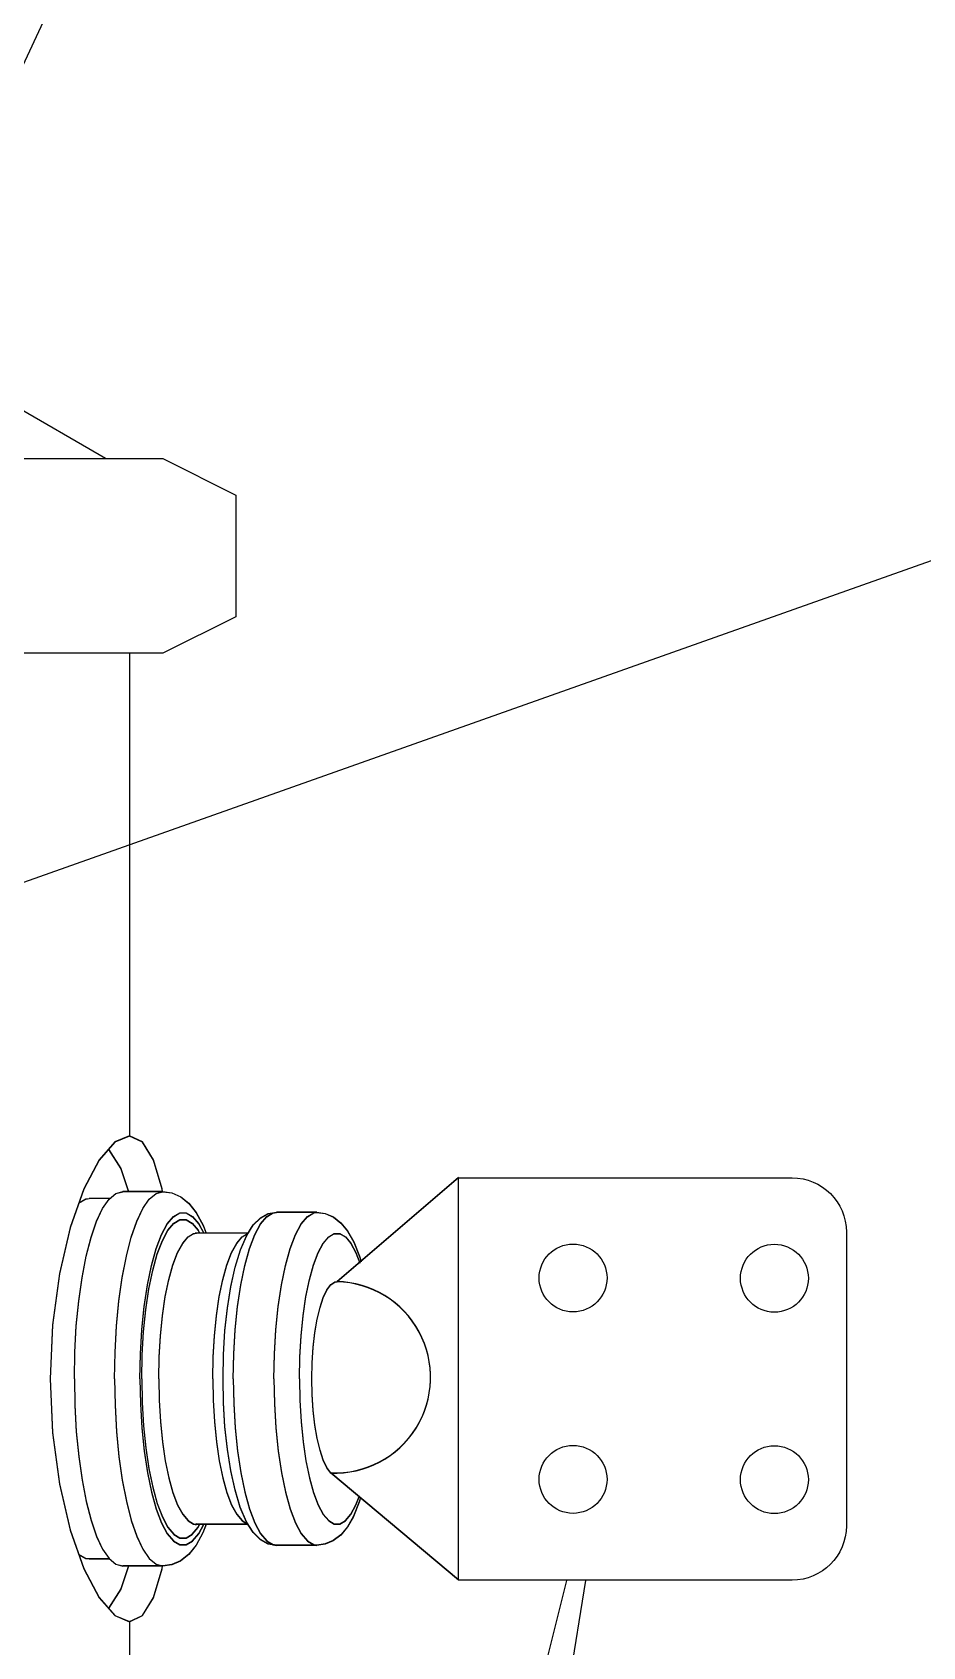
# Model space of a CAD drawing. Header units: millimetres. Extents: x 14764 to 276930, y -11609 to 135619.
# Drawn here: x 259237.7 to 259386, y 132214.7 to 132483.5 of the extents above; entities that cross this region are included whole.
import ezdxf

# ---------------------------------------------------------------- set-up
doc = ezdxf.new("R2010")
doc.units = ezdxf.units.MM
doc.header["$LTSCALE"] = 23.1
doc.layers.get('0').update_dxf_attribs({"linetype": 'CONTINUOUS'})
doc.layers.add('CORE', color=5, linetype='CONTINUOUS')
doc.layers.add('PL', color=5, linetype='CONTINUOUS')

msp = doc.modelspace()

# ---------------------------------------------------------------- linework, layer by layer
at = {"color": 1}
for p, q in [((259264.8002, 132539.4531), (259205.9547, 132413.4646)), ((259148.8551, 132311.0804), (259429.9125, 132410.591))]:
    msp.add_line(p, q, dxfattribs=at)
at = {"color": 0, "linetype": 'ByBlock', "lineweight": 25, "ltscale": 0.5}
for p, q in [((259234.1972, 132421.6953), (259249.9023, 132412.5943)), ((258896.9705, 132412.5456), (259259.4666, 132412.5456)), ((259259.4666, 132412.5456), (259271.6166, 132406.4706)), ((259271.6166, 132406.4706), (259271.6166, 132386.2206)), ((259271.6166, 132386.2206), (259259.4666, 132380.1456)), ((259259.4666, 132380.1456), (258916.9953, 132380.1456))]:
    msp.add_line(p, q, dxfattribs=at)
for points in [[(259253.8862, 132380.1456), (259253.8862, 132299.7172)], [(259253.8862, 132218.9312), (259253.8862, 131680.7125), (258843.8862, 131680.7125), (258843.8862, 131715.6434)]]:
    msp.add_lwpolyline(points, dxfattribs=at)
msp.add_lwpolyline([(259253.8862, 132290.5242), (259253.8862, 132290.4795)])
at = {"layer": 'CORE', "color": 0}
for p, q in [((259315.2643, 132179.5665), (259326.7138, 132225.7213)), ((259322.0861, 132176.8412), (259329.8884, 132225.7213))]:
    msp.add_line(p, q, dxfattribs=at)
at = {"layer": 'PL', "color": 7, "ltscale": 0.5}
for p, q in [((259250.4057, 132297.5325), (259252.4239, 132294.3027)), ((259250.4059, 132297.5772), (259252.4241, 132294.3474)), ((259252.4239, 132294.3027), (259253.7134, 132290.4795)), ((259252.4241, 132294.3474), (259253.7136, 132290.5242)), ((259308.7133, 132292.8024), (259288.4628, 132275.4678)), ((259308.7135, 132292.8471), (259288.463, 132275.5125)), ((259250.6259, 132289.3248), (259247.1937, 132289.3248)), ((259250.6261, 132289.3695), (259247.1939, 132289.3695)), ((259259.4629, 132290.4795), (259252.7706, 132290.4795)), ((259259.4631, 132290.5242), (259252.7708, 132290.5242)), ((259285.1166, 132287.0153), (259278.3535, 132287.0153)), ((259285.1168, 132287.06), (259278.3537, 132287.06)), ((259264.5708, 132283.4833), (259265.0398, 132283.5511)), ((259264.571, 132283.528), (259265.04, 132283.5958)), ((259265.0398, 132283.5511), (259264.887, 132283.5764)), ((259265.04, 132283.5958), (259264.8872, 132283.6211)), ((259273.6485, 132283.5511), (259265.0398, 132283.5511)), ((259273.6487, 132283.5958), (259265.04, 132283.5958)), ((259252.1228, 132272.2535), (259252.6745, 132276.1578)), ((259252.1229, 132272.2982), (259252.6747, 132276.2025)), ((259252.1228, 132246.3503), (259252.6745, 132242.446)), ((259252.1229, 132246.395), (259252.6747, 132242.4907)), ((259308.7133, 132225.8014), (259287.4356, 132243.6304)), ((259308.7135, 132225.8461), (259287.4358, 132243.6751)), ((259264.5708, 132235.1205), (259265.0398, 132235.0527)), ((259264.571, 132235.1652), (259265.04, 132235.0974)), ((259273.6514, 132235.0527), (259265.0398, 132235.0527)), ((259273.6516, 132235.0974), (259265.04, 132235.0974)), ((259285.1166, 132231.5885), (259278.3535, 132231.5885)), ((259285.1168, 132231.6332), (259278.3537, 132231.6332)), ((259250.6259, 132229.279), (259247.1937, 132229.279)), ((259250.6261, 132229.3237), (259247.1939, 132229.3237)), ((259259.4629, 132228.1243), (259252.7706, 132228.1243)), ((259259.4631, 132228.169), (259252.7708, 132228.169))]:
    msp.add_line(p, q, dxfattribs=at)
for points in [[(259253.886, 132299.7173), (259251.4311, 132298.7112), (259248.84, 132295.7324), (259246.296, 132290.911)], [(259253.8862, 132299.762), (259251.4313, 132298.7559), (259248.8401, 132295.7771), (259246.2961, 132290.9557)], [(259259.4042, 132290.47), (259259.3325, 132290.911), (259257.8982, 132295.7324), (259256.07, 132298.7112), (259253.886, 132299.7173)], [(259259.4044, 132290.5147), (259259.3327, 132290.9557), (259257.8984, 132295.7771), (259256.0702, 132298.7559), (259253.8862, 132299.762)], [(259246.296, 132290.911), (259244.0145, 132284.4858), (259242.2095, 132276.7999), (259241.0542, 132268.2625), (259240.6572, 132259.3019)], [(259246.2961, 132290.9557), (259244.0147, 132284.5305), (259242.2096, 132276.8446), (259241.0544, 132268.3072), (259240.6573, 132259.3466)], [(259245.4657, 132288.5726), (259246.613, 132289.2408), (259247.1937, 132289.3244)], [(259245.4659, 132288.6173), (259246.6132, 132289.2855), (259247.1939, 132289.3691)], [(259247.4863, 132282.8644), (259248.408, 132285.5302), (259249.4185, 132287.662), (259250.4972, 132289.2166), (259251.6222, 132290.1622), (259252.7706, 132290.4795)], [(259247.4865, 132282.9091), (259248.4082, 132285.5749), (259249.4187, 132287.7067), (259250.4974, 132289.2613), (259251.6224, 132290.2069), (259252.7708, 132290.5242)], [(259252.6745, 132276.1578), (259253.3645, 132279.7189), (259254.1786, 132282.8644), (259255.1003, 132285.5302), (259256.1108, 132287.662), (259257.1895, 132289.2166), (259258.3145, 132290.1622), (259259.4629, 132290.4795)], [(259252.6747, 132276.2025), (259253.3647, 132279.7636), (259254.1788, 132282.9091), (259255.1005, 132285.5749), (259256.111, 132287.7067), (259257.1897, 132289.2613), (259258.3147, 132290.2069), (259259.4631, 132290.5242)], [(259259.4629, 132290.4795), (259260.961, 132290.2657), (259262.4295, 132289.6066), (259263.7887, 132288.5007), (259265.0111, 132286.9522), (259266.1447, 132284.8646), (259266.6502, 132283.5511)], [(259259.4631, 132290.5242), (259260.9612, 132290.3104), (259262.4297, 132289.6513), (259263.7889, 132288.5454), (259265.0113, 132286.9969), (259266.1448, 132284.9093), (259266.6504, 132283.5958)], [(259255.6363, 132259.3019), (259255.7164, 132263.4324), (259255.9549, 132267.4706), (259256.3466, 132271.3263), (259256.8826, 132274.9134), (259257.551, 132278.1518), (259258.3369, 132280.9691), (259259.2227, 132283.3024), (259260.1885, 132285.0996), (259261.213, 132286.3205), (259262.273, 132286.9378), (259263.3451, 132286.9378), (259264.4051, 132286.3205), (259265.4295, 132285.0996), (259266.2618, 132283.5511)], [(259255.6365, 132259.3466), (259255.7166, 132263.4771), (259255.9551, 132267.5153), (259256.3468, 132271.371), (259256.8828, 132274.9581), (259257.5512, 132278.1965), (259258.3371, 132281.0138), (259259.2228, 132283.3471), (259260.1887, 132285.1443), (259261.2131, 132286.3652), (259262.2732, 132286.9825), (259263.3453, 132286.9825), (259264.4053, 132286.3652), (259265.4297, 132285.1443), (259266.2619, 132283.5958)], [(259271.1808, 132259.3019), (259271.2609, 132263.4324), (259271.4994, 132267.4706), (259271.8911, 132271.3263), (259272.4271, 132274.9134), (259273.0955, 132278.1518), (259273.8814, 132280.9691), (259274.7671, 132283.3024), (259275.733, 132285.0996), (259276.7574, 132286.3205)], [(259271.1809, 132259.3466), (259271.2611, 132263.4771), (259271.4996, 132267.5153), (259271.8913, 132271.371), (259272.4273, 132274.9581), (259273.0957, 132278.1965), (259273.8816, 132281.0138), (259274.7673, 132283.3471), (259275.7332, 132285.1443), (259276.7576, 132286.3652)], [(259273.4168, 132283.1902), (259274.516, 132284.9022), (259275.7059, 132286.0812), (259277.0094, 132286.7863), (259278.3535, 132287.0153)], [(259273.417, 132283.2349), (259274.5161, 132284.9469), (259275.7061, 132286.1259), (259277.0096, 132286.831), (259278.3537, 132287.06)], [(259276.7574, 132286.3205), (259277.8175, 132286.9378), (259278.3535, 132287.0153)], [(259276.7576, 132286.3652), (259277.8177, 132286.9825), (259278.3537, 132287.06)], [(259277.9439, 132259.3019), (259278.024, 132263.4324), (259278.2625, 132267.4706), (259278.6542, 132271.3263), (259279.1902, 132274.9134), (259279.8586, 132278.1518), (259280.6445, 132280.9691), (259281.5303, 132283.3024), (259282.4961, 132285.0996), (259283.5205, 132286.3205), (259284.5806, 132286.9378), (259285.1166, 132287.0153)], [(259277.9441, 132259.3466), (259278.0242, 132263.4771), (259278.2627, 132267.5153), (259278.6544, 132271.371), (259279.1904, 132274.9581), (259279.8588, 132278.1965), (259280.6447, 132281.0138), (259281.5304, 132283.3471), (259282.4963, 132285.1443), (259283.5207, 132286.3652), (259284.5808, 132286.9825), (259285.1168, 132287.06)], [(259285.1166, 132287.0153), (259286.5008, 132286.8246), (259287.8541, 132286.2392), (259289.108, 132285.2577), (259290.2249, 132283.8967), (259291.2416, 132282.0966), (259292.2037, 132279.6949), (259292.4638, 132278.7932)], [(259285.1168, 132287.06), (259286.5009, 132286.8693), (259287.8543, 132286.2839), (259289.1082, 132285.3024), (259290.2251, 132283.9414), (259291.2418, 132282.1413), (259292.2039, 132279.7396), (259292.464, 132278.8379)], [(259255.9351, 132259.3019), (259256.0119, 132263.2603), (259256.2405, 132267.1302), (259256.6159, 132270.8253), (259257.1296, 132274.263), (259257.7701, 132277.3664), (259258.5232, 132280.0663), (259259.3721, 132282.3024), (259260.2977, 132284.0247), (259261.2795, 132285.1947), (259262.2954, 132285.7863), (259263.3227, 132285.7863), (259264.3386, 132285.1947), (259265.3204, 132284.0247), (259265.5749, 132283.5511)], [(259255.9353, 132259.3466), (259256.0121, 132263.305), (259256.2407, 132267.1749), (259256.6161, 132270.87), (259257.1298, 132274.3076), (259257.7703, 132277.4111), (259258.5234, 132280.111), (259259.3723, 132282.3471), (259260.2979, 132284.0694), (259261.2796, 132285.2394), (259262.2955, 132285.831), (259263.3229, 132285.831), (259264.3388, 132285.2394), (259265.3205, 132284.0694), (259265.5751, 132283.5958)], [(259258.7636, 132259.3019), (259258.8337, 132262.9161), (259259.0425, 132266.4495), (259259.3852, 132269.8233), (259259.8542, 132272.962), (259260.439, 132275.7956), (259261.1267, 132278.2607), (259261.9017, 132280.3024), (259262.7469, 132281.8749), (259263.6432, 132282.9432), (259264.5708, 132283.4833)], [(259258.7638, 132259.3466), (259258.8339, 132262.9608), (259259.0427, 132266.4942), (259259.3854, 132269.8679), (259259.8544, 132273.0067), (259260.4392, 132275.8403), (259261.1269, 132278.3054), (259261.9019, 132280.3471), (259262.747, 132281.9196), (259263.6434, 132282.9879), (259264.571, 132283.528)], [(259267.7575, 132259.3019), (259267.8276, 132262.9161), (259268.0363, 132266.4495), (259268.379, 132269.8233), (259268.8481, 132272.962), (259269.4329, 132275.7956), (259270.1205, 132278.2607), (259270.8956, 132280.3024), (259271.7407, 132281.8749), (259272.6371, 132282.9432), (259273.5647, 132283.4833), (259273.6091, 132283.4898)], [(259267.7577, 132259.3466), (259267.8278, 132262.9608), (259268.0365, 132266.4942), (259268.3792, 132269.8679), (259268.8482, 132273.0067), (259269.4331, 132275.8403), (259270.1207, 132278.3054), (259270.8958, 132280.3471), (259271.7409, 132281.9196), (259272.6373, 132282.9879), (259273.5648, 132283.528), (259273.6093, 132283.5345)], [(259282.1866, 132259.3019), (259282.2567, 132262.9161), (259282.4654, 132266.4495), (259282.8081, 132269.8233), (259283.2772, 132272.962), (259283.862, 132275.7956), (259284.5496, 132278.2607), (259285.3247, 132280.3024), (259286.1698, 132281.8749), (259287.0662, 132282.9432), (259287.9938, 132283.4833), (259288.9318, 132283.4833), (259289.8593, 132282.9432), (259290.7557, 132281.8749), (259291.6009, 132280.3024), (259292.2453, 132278.6048)], [(259282.1868, 132259.3466), (259282.2569, 132262.9608), (259282.4656, 132266.4942), (259282.8083, 132269.8679), (259283.2773, 132273.0067), (259283.8622, 132275.8403), (259284.5498, 132278.3054), (259285.3249, 132280.3471), (259286.17, 132281.9196), (259287.0664, 132282.9879), (259287.9939, 132283.528), (259288.932, 132283.528), (259289.8595, 132282.9879), (259290.7559, 132281.9196), (259291.601, 132280.3471), (259292.2455, 132278.6495)], [(259244.7013, 132259.3019), (259244.7834, 132263.7389), (259245.0281, 132268.0857), (259245.4305, 132272.2535), (259245.9823, 132276.1578), (259246.6722, 132279.7189), (259247.4863, 132282.8644)], [(259244.7015, 132259.3466), (259244.7836, 132263.7836), (259245.0283, 132268.1303), (259245.4307, 132272.2982), (259245.9824, 132276.2025), (259246.6724, 132279.7636), (259247.4865, 132282.9091)], [(259269.469, 132259.3019), (259269.5509, 132263.3457), (259269.7955, 132267.3039), (259270.2, 132271.0949), (259270.7614, 132274.6439), (259271.48, 132277.8883), (259272.3686, 132280.7829), (259273.4168, 132283.1902)], [(259269.4692, 132259.3466), (259269.5511, 132263.3904), (259269.7956, 132267.3486), (259270.2001, 132271.1396), (259270.7616, 132274.6886), (259271.4802, 132277.933), (259272.3688, 132280.8276), (259273.417, 132283.2349)], [(259284.2787, 132259.3019), (259284.3357, 132261.9628), (259284.5054, 132264.5511), (259284.783, 132266.9961), (259285.1609, 132269.2314), (259285.6289, 132271.1957), (259286.1743, 132272.8357), (259286.782, 132274.1064), (259287.4356, 132274.9734), (259288.1172, 132275.4129), (259288.4628, 132275.4678)], [(259284.2788, 132259.3466), (259284.3359, 132262.0075), (259284.5056, 132264.5957), (259284.7831, 132267.0408), (259285.1611, 132269.2761), (259285.6291, 132271.2404), (259286.1745, 132272.8804), (259286.7822, 132274.1511), (259287.4358, 132275.0181), (259288.1174, 132275.4575), (259288.463, 132275.5125)], [(259251.3935, 132259.3019), (259251.4757, 132263.7389), (259251.7204, 132268.0857), (259252.1228, 132272.2535)], [(259251.3937, 132259.3466), (259251.4759, 132263.7836), (259251.7206, 132268.1303), (259252.1229, 132272.2982)], [(259240.6572, 132259.3019), (259241.0542, 132250.3413), (259242.2095, 132241.804), (259244.0145, 132234.118)], [(259240.6573, 132259.3466), (259241.0544, 132250.386), (259242.2096, 132241.8487), (259244.0147, 132234.1627)], [(259244.7013, 132259.3019), (259244.7834, 132254.8649), (259245.0281, 132250.5182), (259245.4305, 132246.3503), (259245.9823, 132242.446), (259246.6722, 132238.8849), (259247.4863, 132235.7395)], [(259244.7015, 132259.3466), (259244.7836, 132254.9096), (259245.0283, 132250.5629), (259245.4307, 132246.395), (259245.9824, 132242.4907), (259246.6724, 132238.9296), (259247.4865, 132235.7841)], [(259251.3935, 132259.3019), (259251.4757, 132254.8649), (259251.7204, 132250.5182), (259252.1228, 132246.3503)], [(259251.3937, 132259.3466), (259251.4759, 132254.9096), (259251.7206, 132250.5629), (259252.1229, 132246.395)], [(259255.6363, 132259.3019), (259255.7164, 132255.1714), (259255.9549, 132251.1332), (259256.3466, 132247.2775), (259256.8826, 132243.6904), (259257.551, 132240.452), (259258.3369, 132237.6347), (259259.2227, 132235.3014), (259260.1885, 132233.5042), (259261.213, 132232.2833), (259262.273, 132231.666), (259263.3451, 132231.666), (259264.4051, 132232.2833), (259265.4295, 132233.5042), (259266.2618, 132235.0527)], [(259255.6365, 132259.3466), (259255.7166, 132255.2161), (259255.9551, 132251.1779), (259256.3468, 132247.3222), (259256.8828, 132243.7351), (259257.5512, 132240.4967), (259258.3371, 132237.6794), (259259.2228, 132235.3461), (259260.1887, 132233.5489), (259261.2131, 132232.328), (259262.2732, 132231.7107), (259263.3453, 132231.7107), (259264.4053, 132232.328), (259265.4297, 132233.5489), (259266.2619, 132235.0974)], [(259255.9351, 132259.3019), (259256.0119, 132255.3435), (259256.2405, 132251.4736), (259256.6159, 132247.7785), (259257.1296, 132244.3409), (259257.7701, 132241.2374), (259258.5232, 132238.5375), (259259.3721, 132236.3014), (259260.2977, 132234.5791), (259261.2795, 132233.4091), (259262.2954, 132232.8175), (259263.3227, 132232.8175), (259264.3386, 132233.4091), (259265.3204, 132234.5791), (259265.5749, 132235.0527)], [(259255.9353, 132259.3466), (259256.0121, 132255.3882), (259256.2407, 132251.5183), (259256.6161, 132247.8232), (259257.1298, 132244.3856), (259257.7703, 132241.2821), (259258.5234, 132238.5822), (259259.3723, 132236.3461), (259260.2979, 132234.6238), (259261.2796, 132233.4538), (259262.2955, 132232.8622), (259263.3229, 132232.8622), (259264.3388, 132233.4538), (259265.3205, 132234.6238), (259265.5751, 132235.0974)], [(259258.7636, 132259.3019), (259258.8337, 132255.6877), (259259.0425, 132252.1543), (259259.3852, 132248.7806), (259259.8542, 132245.6418), (259260.439, 132242.8082), (259261.1267, 132240.3431), (259261.9017, 132238.3014), (259262.7469, 132236.7289), (259263.6432, 132235.6606), (259264.5708, 132235.1205)], [(259258.7638, 132259.3466), (259258.8339, 132255.7324), (259259.0427, 132252.199), (259259.3854, 132248.8252), (259259.8544, 132245.6865), (259260.4392, 132242.8529), (259261.1269, 132240.3878), (259261.9019, 132238.3461), (259262.747, 132236.7736), (259263.6434, 132235.7053), (259264.571, 132235.1652)], [(259267.7575, 132259.3019), (259267.8276, 132255.6877), (259268.0363, 132252.1543), (259268.379, 132248.7806), (259268.8481, 132245.6418), (259269.4329, 132242.8082), (259270.1205, 132240.3431), (259270.8956, 132238.3014), (259271.7407, 132236.7289), (259272.6371, 132235.6606), (259273.5647, 132235.1205), (259273.6126, 132235.1135)], [(259267.7577, 132259.3466), (259267.8278, 132255.7324), (259268.0365, 132252.199), (259268.3792, 132248.8252), (259268.8482, 132245.6865), (259269.4331, 132242.8529), (259270.1207, 132240.3878), (259270.8958, 132238.3461), (259271.7409, 132236.7736), (259272.6373, 132235.7053), (259273.5648, 132235.1652), (259273.6128, 132235.1582)], [(259274.4988, 132233.7232), (259273.3955, 132235.4541), (259272.3471, 132237.8802), (259271.4647, 132240.7747), (259270.7511, 132244.0145), (259270.194, 132247.5545), (259269.7927, 132251.3327), (259269.5502, 132255.2755), (259269.469, 132259.3019)], [(259274.499, 132233.7679), (259273.3957, 132235.4988), (259272.3473, 132237.9249), (259271.4648, 132240.8194), (259270.7513, 132244.0592), (259270.1942, 132247.5992), (259269.7929, 132251.3774), (259269.5504, 132255.3201), (259269.4692, 132259.3466)], [(259271.1808, 132259.3019), (259271.2609, 132255.1714), (259271.4994, 132251.1332), (259271.8911, 132247.2775), (259272.4271, 132243.6904), (259273.0955, 132240.452), (259273.8814, 132237.6347), (259274.7671, 132235.3014), (259275.733, 132233.5042), (259276.7574, 132232.2833)], [(259271.1809, 132259.3466), (259271.2611, 132255.2161), (259271.4996, 132251.1779), (259271.8913, 132247.3222), (259272.4273, 132243.7351), (259273.0957, 132240.4967), (259273.8816, 132237.6794), (259274.7673, 132235.3461), (259275.7332, 132233.5489), (259276.7576, 132232.328)], [(259277.9439, 132259.3019), (259278.024, 132255.1714), (259278.2625, 132251.1332), (259278.6542, 132247.2775), (259279.1902, 132243.6904), (259279.8586, 132240.452), (259280.6445, 132237.6347), (259281.5303, 132235.3014), (259282.4961, 132233.5042), (259283.5205, 132232.2833), (259284.5806, 132231.666), (259285.1166, 132231.5885)], [(259277.9441, 132259.3466), (259278.0242, 132255.2161), (259278.2627, 132251.1779), (259278.6544, 132247.3222), (259279.1904, 132243.7351), (259279.8588, 132240.4967), (259280.6447, 132237.6794), (259281.5304, 132235.3461), (259282.4963, 132233.5489), (259283.5207, 132232.328), (259284.5808, 132231.7107), (259285.1168, 132231.6332)], [(259282.1866, 132259.3019), (259282.2567, 132255.6877), (259282.4654, 132252.1543), (259282.8081, 132248.7806), (259283.2772, 132245.6418), (259283.862, 132242.8082), (259284.5496, 132240.3431), (259285.3247, 132238.3014), (259286.1698, 132236.7289), (259287.0662, 132235.6606), (259287.9938, 132235.1205), (259288.9318, 132235.1205), (259289.8593, 132235.6606), (259290.7557, 132236.7289), (259291.6009, 132238.3014), (259292.1305, 132239.6965)], [(259282.1868, 132259.3466), (259282.2569, 132255.7324), (259282.4656, 132252.199), (259282.8083, 132248.8252), (259283.2773, 132245.6865), (259283.8622, 132242.8529), (259284.5498, 132240.3878), (259285.3249, 132238.3461), (259286.17, 132236.7736), (259287.0664, 132235.7053), (259287.9939, 132235.1652), (259288.932, 132235.1652), (259289.8595, 132235.7053), (259290.7559, 132236.7736), (259291.601, 132238.3461), (259292.1306, 132239.7412)], [(259287.4356, 132243.6304), (259286.782, 132244.4974), (259286.1743, 132245.7681), (259285.6289, 132247.4081), (259285.1609, 132249.3724), (259284.783, 132251.6077), (259284.5054, 132254.0528), (259284.3357, 132256.641), (259284.2787, 132259.3019)], [(259287.4358, 132243.6751), (259286.7822, 132244.5421), (259286.1745, 132245.8128), (259285.6291, 132247.4528), (259285.1611, 132249.4171), (259284.7831, 132251.6524), (259284.5056, 132254.0975), (259284.3359, 132256.6857), (259284.2788, 132259.3466)], [(259252.6745, 132242.446), (259253.3645, 132238.8849), (259254.1786, 132235.7395), (259255.1003, 132233.0736), (259256.1108, 132230.9418), (259257.1895, 132229.3872), (259258.3145, 132228.4417), (259259.4629, 132228.1243)], [(259252.6747, 132242.4907), (259253.3647, 132238.9296), (259254.1788, 132235.7841), (259255.1005, 132233.1183), (259256.111, 132230.9865), (259257.1897, 132229.4319), (259258.3147, 132228.4863), (259259.4631, 132228.169)], [(259292.3694, 132239.4963), (259292.1616, 132238.7857), (259291.2023, 132236.4253), (259290.19, 132234.656), (259289.0789, 132233.3175), (259287.836, 132232.3539), (259286.4993, 132231.7788), (259285.1166, 132231.5885)], [(259292.3696, 132239.541), (259292.1618, 132238.8304), (259291.2025, 132236.47), (259290.1902, 132234.7007), (259289.0791, 132233.3622), (259287.8362, 132232.3985), (259286.4995, 132231.8235), (259285.1168, 132231.6332)], [(259247.4863, 132235.7395), (259248.408, 132233.0736), (259249.4185, 132230.9418), (259250.4972, 132229.3872), (259251.6222, 132228.4417), (259252.7706, 132228.1243)], [(259247.4865, 132235.7841), (259248.4082, 132233.1183), (259249.4187, 132230.9865), (259250.4974, 132229.4319), (259251.6224, 132228.4863), (259252.7708, 132228.169)], [(259266.6503, 132235.0527), (259266.106, 132233.6553), (259264.9773, 132231.6001), (259263.7608, 132230.0746), (259262.4117, 132228.9863), (259260.9588, 132228.3374), (259259.4629, 132228.1243)], [(259266.6505, 132235.0974), (259266.1062, 132233.7), (259264.9775, 132231.6448), (259263.761, 132230.1193), (259262.4119, 132229.031), (259260.959, 132228.3821), (259259.4631, 132228.169)], [(259265.0334, 132235.1338), (259264.8882, 132235.028), (259265.0398, 132235.0527)], [(259265.0336, 132235.1785), (259264.8884, 132235.0727), (259265.04, 132235.0974)], [(259244.0145, 132234.118), (259246.296, 132227.6928), (259248.84, 132222.8714), (259251.4311, 132219.8926), (259253.886, 132218.8865)], [(259244.0147, 132234.1627), (259246.2961, 132227.7375), (259248.8401, 132222.9161), (259251.4313, 132219.9373), (259253.8862, 132218.9312)], [(259278.3535, 132231.5885), (259277.0068, 132231.8185), (259275.6944, 132232.5313), (259274.4988, 132233.7232)], [(259278.3537, 132231.6332), (259277.007, 132231.8632), (259275.6946, 132232.576), (259274.499, 132233.7679)], [(259276.7576, 132232.328), (259277.8177, 132231.7107), (259278.3537, 132231.6332)], [(259247.1937, 132229.2794), (259246.613, 132229.363), (259245.4657, 132230.0312)], [(259247.1939, 132229.3241), (259246.6132, 132229.4077), (259245.4659, 132230.0759)], [(259276.7574, 132232.2833), (259277.8175, 132231.666), (259278.3535, 132231.5885)], [(259253.7134, 132228.1243), (259252.4239, 132224.3011), (259250.4057, 132221.0713)], [(259253.7136, 132228.169), (259252.4241, 132224.3458), (259250.4059, 132221.116)], [(259253.886, 132218.8865), (259256.07, 132219.8926), (259257.8982, 132222.8714), (259259.3325, 132227.6928), (259259.4042, 132228.1338)], [(259253.8862, 132218.9312), (259256.0702, 132219.9373), (259257.8984, 132222.9161), (259259.3327, 132227.7375), (259259.4044, 132228.1785)], [(259253.8862, 132228.169), (259253.8862, 132228.1243)]]:
    msp.add_lwpolyline(points, dxfattribs=at)
msp.add_lwpolyline([(259373.3026, 132283.7584), (259373.3026, 132234.8454, -0.41421356), (259364.2586, 132225.8014), (259308.7133, 132225.8014), (259308.7133, 132292.8024), (259364.2586, 132292.8024, -0.41421356)], format="xyb", close=True, dxfattribs=at)
for centre in [(259327.7813, 132276.1157), (259327.7813, 132276.1157), (259361.3193, 132276.071), (259327.7813, 132242.5775), (259327.7813, 132242.5775), (259361.3193, 132242.5328)]:
    msp.add_circle(centre, 5.6525, dxfattribs=at)
for centre in [(259288.1144, 132259.5438), (259288.1146, 132259.5885)]:
    msp.add_arc(centre, 15.9278, 267.557671, 88.746653, dxfattribs=at)

doc.saveas('drawing.dxf')
